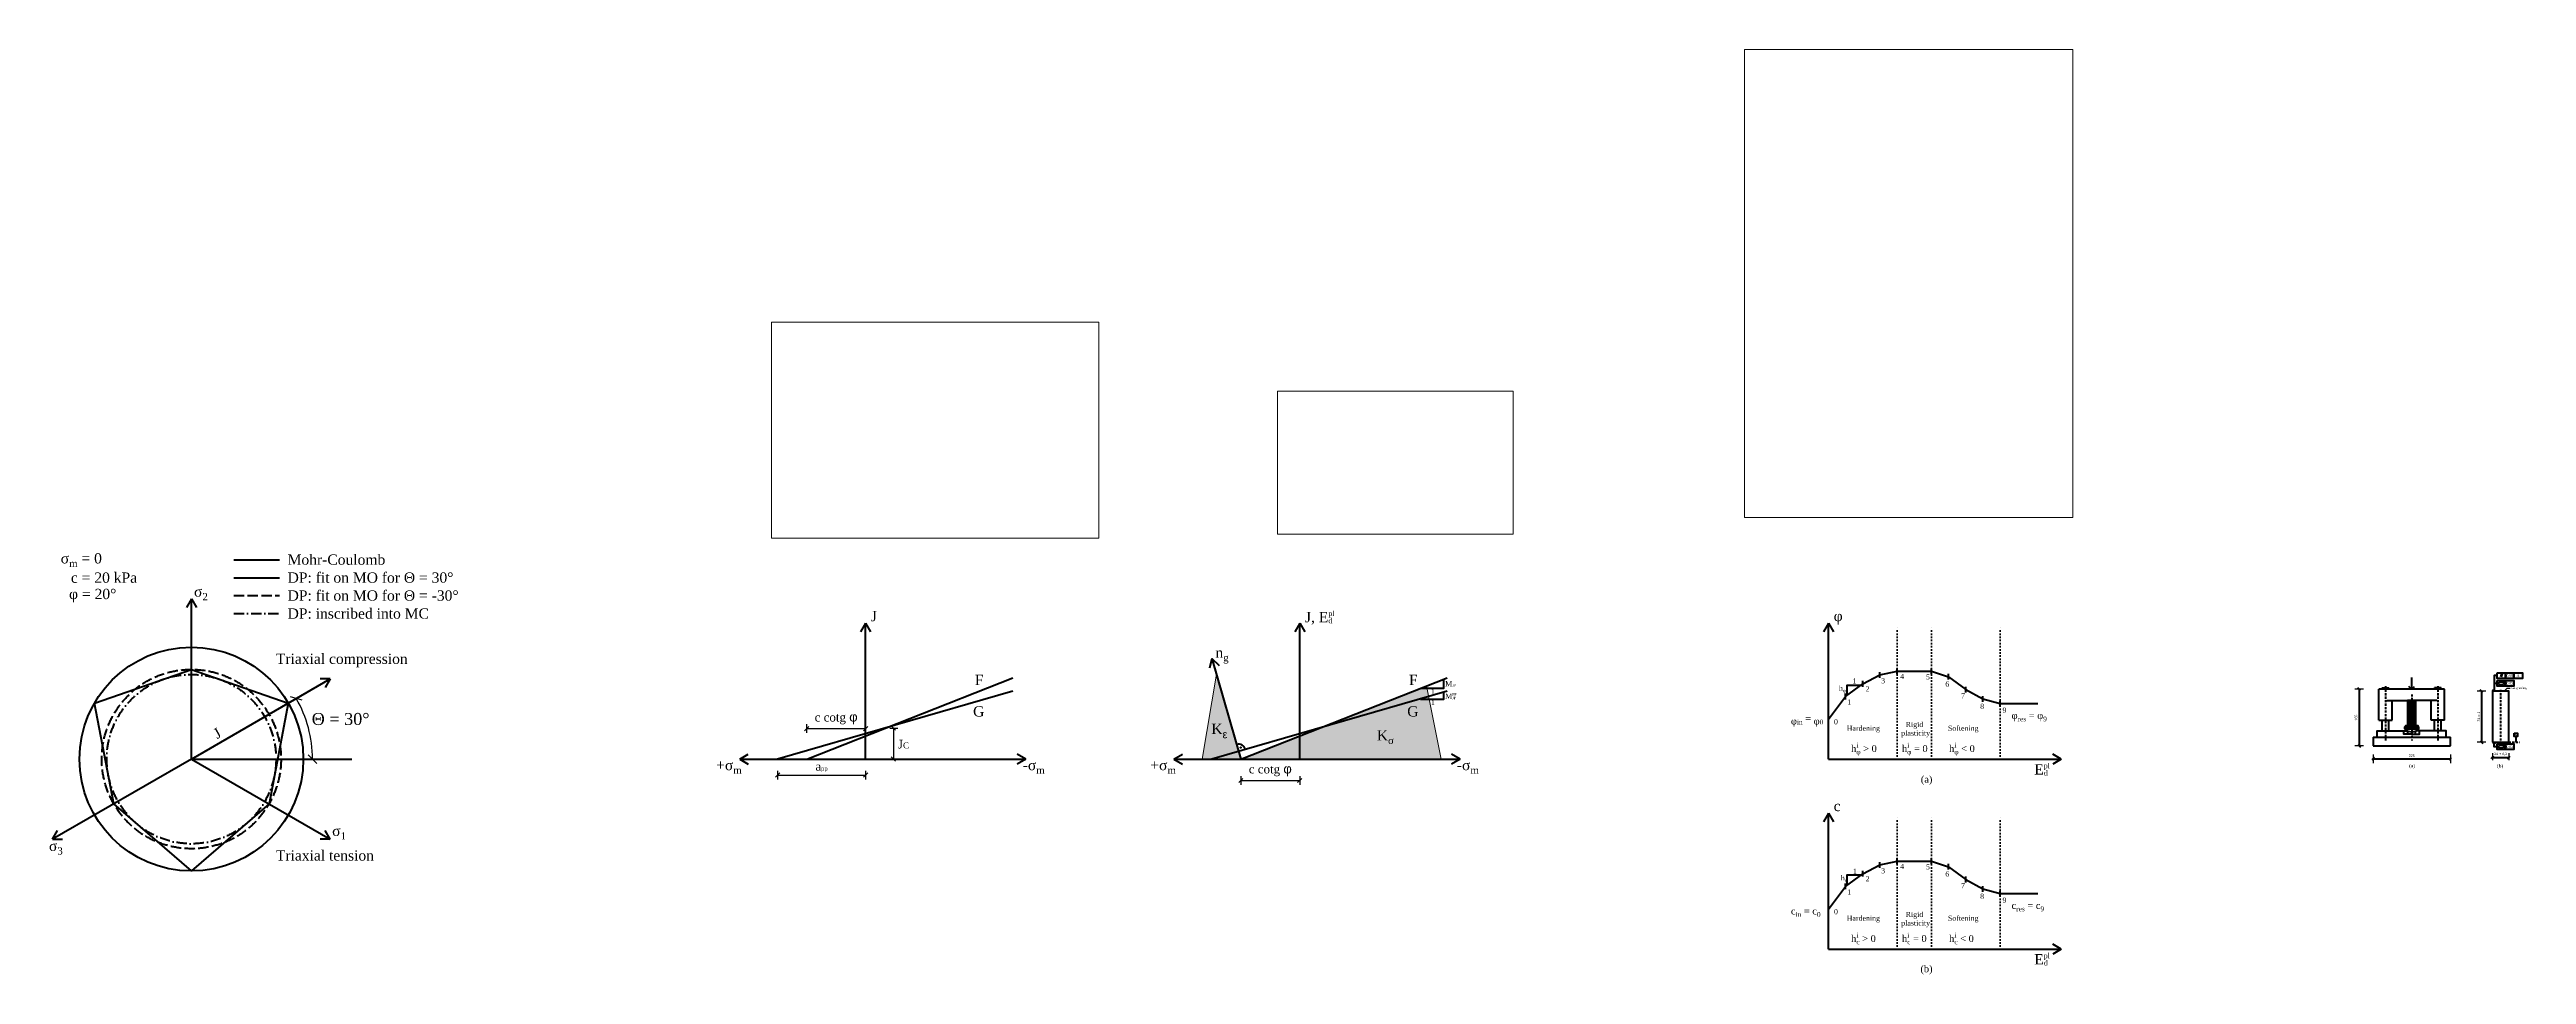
# Model space of a CAD drawing. Header units: millimetres. Extents: x 77432 to 84645, y 21263 to 23956.
import ezdxf
from ezdxf import colors
from ezdxf.entities.mleader import LeaderData, LeaderLine
from ezdxf.math import Vec2, Vec3

# ---------------------------------------------------------------- set-up
doc = ezdxf.new("R2010")
doc.units = ezdxf.units.MM
for name, pattern in [('ACAD_ISO07W100', [3, 0, -3]), ('AF_@Čerchovaná', [5, 3, -1, 0, -1]), ('AF_@Čárkovaná', [4, 3, -1])]:
    doc.linetypes.add(name, pattern=pattern)
doc.layers.get('0').update_dxf_attribs({"lineweight": 9})
doc.layers.get('Defpoints').update_dxf_attribs({"lineweight": 9})
doc.layers.add('netisk', color=110, linetype='Continuous', lineweight=9, plot=False)
doc.layers.add('Tlustá plná', color=6, linetype='Continuous', lineweight=20)
doc.styles.get("Standard").update_dxf_attribs({"font": 'times.ttf'})
doc.dimstyles.new('Kóty 1_50', dxfattribs={"dimscale": 50, "dimtxt": 2.5, "dimasz": 2.5, "dimexe": 1.25, "dimexo": 5, "dimgap": 1, "dimtad": 1, "dimdec": 0, "dimrnd": 5, "dimtxsty": 'Standard', "dimblk": 'OBLIQUE', "dimcen": 2.5, "dimadec": 0, "dimazin": 0, "dimtfac": 1, "dimtdec": 0, "dimtmove": 0, "dimatfit": 3, "dimfxl": 10, "dimfxlon": 1, "dimarcsym": 0})
picture_1 = doc.add_image_def('image1.png', size_in_pixel=(1297, 788))
picture_2 = doc.add_image_def('image2.png', size_in_pixel=(1201, 792))
picture_3 = doc.add_image_def('image3.png', size_in_pixel=(1204, 1716))

# ---------------------------------------------------------------- blocks, each defined once
blk = doc.blocks.new('_Oblique')
at = {"color": 0, "linetype": 'ByBlock', "lineweight": -2}
blk.add_line((-0.5, -0.5), (0.5, 0.5), dxfattribs=at)
blk = doc.blocks.new('*D17')
at = {"layer": 'Defpoints', "color": 0, "transparency": 16777216}
for p in [(78249.6, 22123.9), (78192.6, 21951.8), (77845.3, 21890.5), (77845.3, 21890.5), (78409.8, 21890.5)]:
    blk.add_point(p, dxfattribs=at)
at = {"layer": 'Tlustá plná', "color": 0, "lineweight": -2, "transparency": 16777216}
blk.add_arc((77845.3, 21890.5), 352.6, 0, 30, dxfattribs=at)
at = {"layer": 'Tlustá plná', "color": 0, "lineweight": -2, "transparency": 16777216, "xscale": 25, "yscale": 25, "zscale": 25}
for p, rotation in [((78150.7, 22066.8), 120.0000000000002), ((78197.9, 21890.5), 270.0000000000003)]:
    blk.add_blockref('_Oblique', p, dxfattribs=dict(at, rotation=rotation))
at = {"layer": 'Tlustá plná', "color": 0, "lineweight": 50, "transparency": 16777216, "insert": (78279.8, 22007), "char_height": 35, "attachment_point": 5}
blk.add_mtext('Θ = 30°', dxfattribs=at)
blk = doc.blocks.new('*D18')
at = {"color": 0, "lineweight": -2, "transparency": 16777216}
for p, q in [((79878.7, 21980.9), (79901.9, 21980.9)), ((79889.4, 21980.9), (79889.4, 21890.5)), ((79878.7, 21890.5), (79901.9, 21890.5))]:
    blk.add_line(p, q, dxfattribs=at)
at = {"layer": 'Defpoints', "color": 0, "transparency": 16777216}
for p in [(79866.2, 21980.9), (79866.2, 21890.5), (79889.4, 21890.5)]:
    blk.add_point(p, dxfattribs=at)
at = {"color": 0, "lineweight": -2, "transparency": 16777216, "xscale": 12.5, "yscale": 12.5, "zscale": 12.5}
for p, rotation in [((79889.4, 21980.9), 90), ((79889.4, 21890.5), 270)]:
    blk.add_blockref('_Oblique', p, dxfattribs=dict(at, rotation=rotation))
at = {"color": 0, "lineweight": 50, "transparency": 16777216, "insert": (79918.9, 21933.9), "char_height": 25, "attachment_point": 5, "rotation": 0.1}
blk.add_mtext('J{\\H0.7x;\\S^ C;}', dxfattribs=at)
blk = doc.blocks.new('*D19')
at = {"color": 0, "lineweight": -2, "transparency": 16777216}
for p, q in [((79552.1, 21856.5), (79552.1, 21831.5)), ((79808.4, 21856.5), (79808.4, 21831.5)), ((79552.1, 21844), (79808.4, 21844))]:
    blk.add_line(p, q, dxfattribs=at)
at = {"layer": 'Defpoints', "color": 0, "transparency": 16777216}
for p in [(79552.1, 21890.5), (79808.4, 21890.5), (79808.4, 21844)]:
    blk.add_point(p, dxfattribs=at)
at = {"color": 0, "lineweight": -2, "transparency": 16777216, "xscale": 12.5, "yscale": 12.5, "zscale": 12.5, "rotation": 180}
blk.add_blockref('_Oblique', (79552.1, 21844), dxfattribs=at)
at = {"color": 0, "lineweight": -2, "transparency": 16777216, "xscale": 12.5, "yscale": 12.5, "zscale": 12.5}
blk.add_blockref('_Oblique', (79808.4, 21844), dxfattribs=at)
at = {"color": 0, "lineweight": 50, "transparency": 16777216, "insert": (79680.2, 21869.1), "char_height": 25, "attachment_point": 5}
blk.add_mtext('a{\\H0.5x;\\S^ pp;}', dxfattribs=at)
blk = doc.blocks.new('*D20')
at = {"color": 0, "lineweight": -2, "transparency": 16777216}
for p, q in [((79637, 21966.8), (79637, 21991.8)), ((79637, 21979.3), (79808.4, 21979.3)), ((79808.4, 21966.8), (79808.4, 21991.8))]:
    blk.add_line(p, q, dxfattribs=at)
at = {"layer": 'Defpoints', "color": 0, "transparency": 16777216}
for p in [(79808.4, 21979.3), (79637, 21890.5), (79808.4, 21890.5)]:
    blk.add_point(p, dxfattribs=at)
at = {"color": 0, "lineweight": -2, "transparency": 16777216, "xscale": 12.5, "yscale": 12.5, "zscale": 12.5, "rotation": 180}
blk.add_blockref('_Oblique', (79637, 21979.3), dxfattribs=at)
at = {"color": 0, "lineweight": -2, "transparency": 16777216, "xscale": 12.5, "yscale": 12.5, "zscale": 12.5}
blk.add_blockref('_Oblique', (79808.4, 21979.3), dxfattribs=at)
at = {"color": 0, "lineweight": 50, "transparency": 16777216, "insert": (79722.7, 22009.3), "char_height": 25, "attachment_point": 5}
blk.add_mtext('c cotg {\\A0;\\fArial|b0|i0|c238|p34;\\H1.08333x;φ}', dxfattribs=at)
blk = doc.blocks.new('*D21')
at = {"color": 0, "lineweight": -2, "transparency": 16777216}
for p, q in [((80901.2, 21840.7), (80901.2, 21815.7)), ((80901.2, 21828.2), (81072.6, 21828.2)), ((81072.6, 21840.7), (81072.6, 21815.7))]:
    blk.add_line(p, q, dxfattribs=at)
at = {"layer": 'Defpoints', "color": 0, "transparency": 16777216}
for p in [(80901.2, 21890.5), (81072.6, 21890.5), (81072.6, 21828.2)]:
    blk.add_point(p, dxfattribs=at)
at = {"color": 0, "lineweight": -2, "transparency": 16777216, "xscale": 12.5, "yscale": 12.5, "zscale": 12.5, "rotation": 180}
blk.add_blockref('_Oblique', (80901.2, 21828.2), dxfattribs=at)
at = {"color": 0, "lineweight": -2, "transparency": 16777216, "xscale": 12.5, "yscale": 12.5, "zscale": 12.5}
blk.add_blockref('_Oblique', (81072.6, 21828.2), dxfattribs=at)
at = {"color": 0, "lineweight": 50, "transparency": 16777216, "insert": (80986.9, 21858.2), "char_height": 25, "attachment_point": 5}
blk.add_mtext('c cotg {\\A0;\\fArial|b0|i0|c238|p34;\\H1.08333x;φ}', dxfattribs=at)
blk = doc.blocks.new('*D23')
at = {"color": 0, "lineweight": -2, "transparency": 16777216}
for p, q in [((84198.2, 21904.1), (84198.2, 21879.1)), ((84423.2, 21904.1), (84423.2, 21879.1))]:
    blk.add_line(p, q, dxfattribs=at)
at = {"color": 0, "lineweight": 100, "transparency": 16777216}
blk.add_line((84198.2, 21891.6), (84423.2, 21891.6), dxfattribs=at)
at = {"layer": 'Defpoints', "color": 0, "transparency": 16777216}
for p in [(84198.2, 21928.8), (84423.2, 21928.8), (84423.2, 21891.6)]:
    blk.add_point(p, dxfattribs=at)
at = {"color": 0, "lineweight": 100, "transparency": 16777216, "xscale": 7.5, "yscale": 7.5, "zscale": 7.5, "rotation": 180}
blk.add_blockref('_Oblique', (84198.2, 21891.6), dxfattribs=at)
at = {"color": 0, "lineweight": 100, "transparency": 16777216, "xscale": 7.5, "yscale": 7.5, "zscale": 7.5}
blk.add_blockref('_Oblique', (84423.2, 21891.6), dxfattribs=at)
at = {"color": 0, "lineweight": 100, "transparency": 16777216, "insert": (84310.7, 21900.4), "char_height": 7.5, "attachment_point": 5}
blk.add_mtext('225', dxfattribs=at)
blk = doc.blocks.new('*D24')
at = {"color": 0, "lineweight": -2, "transparency": 16777216}
for p, q in [((84169.9, 22093.8), (84144.9, 22093.8)), ((84169.9, 21928.8), (84144.9, 21928.8))]:
    blk.add_line(p, q, dxfattribs=at)
at = {"color": 0, "lineweight": 100, "transparency": 16777216}
blk.add_line((84157.4, 22093.8), (84157.4, 21928.8), dxfattribs=at)
at = {"layer": 'Defpoints', "color": 0, "transparency": 16777216}
for p in [(84215.2, 22093.8), (84157.4, 21928.8), (84198.2, 21928.8)]:
    blk.add_point(p, dxfattribs=at)
at = {"color": 0, "lineweight": 100, "transparency": 16777216, "xscale": 7.5, "yscale": 7.5, "zscale": 7.5}
for p, rotation in [((84157.4, 22093.8), 90), ((84157.4, 21928.8), 270)]:
    blk.add_blockref('_Oblique', p, dxfattribs=dict(at, rotation=rotation))
at = {"color": 0, "lineweight": 100, "transparency": 16777216, "insert": (84148.6, 22011.3), "char_height": 7.5, "attachment_point": 5, "rotation": 90}
blk.add_mtext('165', dxfattribs=at)
blk = doc.blocks.new('*D25')
at = {"color": 0, "lineweight": -2, "transparency": 16777216}
for p, q in [((84526.7, 22088.1), (84501.7, 22088.1)), ((84526.7, 21940.1), (84501.7, 21940.1))]:
    blk.add_line(p, q, dxfattribs=at)
at = {"color": 0, "lineweight": 100, "transparency": 16777216}
blk.add_line((84514.2, 22088.1), (84514.2, 21940.1), dxfattribs=at)
at = {"layer": 'Defpoints', "color": 0, "transparency": 16777216}
for p in [(84545.5, 22088.1), (84514.2, 21940.1), (84545.5, 21940.1)]:
    blk.add_point(p, dxfattribs=at)
at = {"color": 0, "lineweight": 100, "transparency": 16777216, "xscale": 7.5, "yscale": 7.5, "zscale": 7.5}
for p, rotation in [((84514.2, 22088.1), 90), ((84514.2, 21940.1), 270)]:
    blk.add_blockref('_Oblique', p, dxfattribs=dict(at, rotation=rotation))
at = {"color": 0, "lineweight": 100, "transparency": 16777216, "insert": (84505.4, 22014.1), "char_height": 7.5, "attachment_point": 5, "rotation": 90}
blk.add_mtext('74 %%P 1', dxfattribs=at)
blk = doc.blocks.new('*D26')
at = {"color": 0, "lineweight": -2, "transparency": 16777216}
for p, q in [((84545.5, 21907.8), (84545.5, 21887.8)), ((84593.5, 21907.8), (84593.5, 21887.8))]:
    blk.add_line(p, q, dxfattribs=at)
at = {"color": 0, "lineweight": 100, "transparency": 16777216}
blk.add_line((84545.5, 21895.3), (84593.5, 21895.3), dxfattribs=at)
at = {"layer": 'Defpoints', "color": 0, "transparency": 16777216}
for p in [(84545.5, 21940.1), (84593.5, 21940.1), (84593.5, 21895.3)]:
    blk.add_point(p, dxfattribs=at)
at = {"color": 0, "lineweight": 100, "transparency": 16777216, "xscale": 7.5, "yscale": 7.5, "zscale": 7.5, "rotation": 180}
blk.add_blockref('_Oblique', (84545.5, 21895.3), dxfattribs=at)
at = {"color": 0, "lineweight": 100, "transparency": 16777216, "xscale": 7.5, "yscale": 7.5, "zscale": 7.5}
blk.add_blockref('_Oblique', (84593.5, 21895.3), dxfattribs=at)
at = {"color": 0, "lineweight": 100, "transparency": 16777216, "insert": (84569.5, 21905), "char_height": 7.5, "attachment_point": 5}
blk.add_mtext('24 %%P 0,2', dxfattribs=at)

msp = doc.modelspace()

# ---------------------------------------------------------------- hatches: boundary and pattern name
h = msp.add_hatch(color=8)
h.dxf.hatch_style = 1
h.paths.add_polyline_path([(80830.1, 22137.6), (80788.5, 21890.5), (80901.2, 21890.5)])
h = msp.add_hatch(color=9)
h.dxf.hatch_style = 1
h.paths.add_polyline_path([(80901.2, 21890.5), (81441.9, 22103.7), (81484.2, 21890.5)])
at = {"lineweight": 200}
h = msp.add_hatch(dxfattribs=at)
h.set_pattern_fill('ZDI4', color=256, pattern_type=2)
h.set_pattern_definition([(45, (625.095, 0), (-3.5355339, 3.5355339), []), (315, (625.095, 0), (3.5355339, 3.5355339), [])])
h.paths.add_polyline_path([(84298.7, 21987.1), (84322.7, 21987.1), (84322.7, 22061.1), (84298.7, 22061.1)])

# ---------------------------------------------------------------- linework, layer by layer
for p, q in [((84406.2, 22093.8), (84215.2, 22093.8)), ((84563.2, 22107.6), (84565.6, 22115.9)), ((84565.6, 22115.9), (84580.1, 22115.9)), ((84570.2, 22130.1), (84572.6, 22138.3)), ((84572.2, 22130.1), (84574.6, 22138.3)), ((84577.7, 22107.6), (84580.1, 22115.9)), ((84238, 22061.1), (84310.7, 22061.1)), ((84383.4, 22061.1), (84310.7, 22061.1)), ((84198.2, 21954.3), (84198.2, 21928.8)), ((84198.2, 21954.3), (84423.2, 21954.3)), ((84198.2, 21928.8), (84423.2, 21928.8)), ((84423.2, 21928.8), (84423.2, 21954.3)), ((84563.2, 21923), (84565.6, 21931.2)), ((84565.6, 21931.2), (84580.1, 21931.2)), ((84577.7, 21923), (84580.1, 21931.2))]:
    msp.add_line(p, q, dxfattribs=at)
for points in [[(77969.1, 22471.1), (78101.9, 22471.1)], [(79808.4, 22286.1), (79793.9, 22261)], [(79808.4, 21890.5), (79808.4, 22286.1)], [(79808.4, 22286.1), (79822.8, 22261)], [(81072.6, 22286.1), (81058.1, 22261)], [(81072.6, 21890.5), (81072.6, 22286.1)], [(81072.6, 22286.1), (81087.1, 22261)], [(82612.1, 22286.1), (82597.6, 22261)], [(82612.1, 21890.5), (82612.1, 22286.1)], [(82612.1, 22286.1), (82626.5, 22261)], [(80817, 22183.2), (80810, 22155.1)], [(80817, 22183.2), (80901.2, 21890.5)], [(80817, 22183.2), (80837.8, 22163.1)], [(82612.1, 22006.9), (82662.1, 22072.8), (82712.1, 22109.8), (82762.1, 22135.6), (82812.1, 22146.5), (82912.1, 22146.5), (82962.1, 22130.3), (83012.1, 22093.1), (83062.1, 22065.6), (83112.1, 22051.9), (83222, 22051.9)], [(82762.1, 22127.1), (82762.1, 22143.8)], [(82812.1, 22138), (82812.1, 22154.7)], [(82912.1, 22138), (82912.1, 22154.7)], [(82662.1, 22064.3), (82662.1, 22081)], [(82712.1, 22101.3), (82712.1, 22117.9)], [(82962.1, 22121.9), (82962.1, 22138.5)], [(83012.1, 22084.6), (83012.1, 22101.3)], [(83062.1, 22057.2), (83062.1, 22073.8)], [(84215.2, 22003.7), (84215.2, 22093.8)], [(84224.6, 22093.8), (84224.6, 22097.9)], [(84224.6, 22097.9), (84244.3, 22097.9)], [(84244.3, 22093.8), (84244.3, 22097.9)], [(84310.7, 22093.8), (84302.2, 22102.3)], [(84310.7, 22093.8), (84310.7, 22128.4)], [(84310.7, 22093.8), (84319.2, 22102.3)], [(84377.1, 22093.8), (84377.1, 22097.9)], [(84396.8, 22097.9), (84377.1, 22097.9)], [(84396.8, 22093.8), (84396.8, 22097.9)], [(84406.2, 22003.7), (84406.2, 22093.8)], [(84550.5, 22088.1), (84546.2, 22092.4)], [(84559.7, 22133.5), (84550.5, 22133.5), (84550.5, 22110.6)], [(84559.7, 22111), (84550.5, 22111), (84550.5, 22088.1)], [(84550.5, 22088.1), (84554.8, 22092.4)], [(84563.2, 22107.6), (84577.7, 22107.6)], [(84584, 22141.7), (84584, 22125.3)], [(84584, 22119.2), (84584, 22102.9)], [(84608.4, 22141.7), (84608.4, 22125.3)], [(83112.1, 22043.5), (83112.1, 22060.1)], [(84215.2, 22003.7), (84253.6, 22003.7)], [(84224.6, 21973), (84224.6, 22003.7)], [(84244.3, 21973), (84244.3, 22003.7)], [(84253.6, 22003.7), (84253.6, 22061.1)], [(84367.7, 22003.7), (84367.7, 22061.1)], [(84406.2, 22003.7), (84367.7, 22003.7)], [(84377.1, 21973), (84377.1, 22003.7)], [(84396.8, 21973), (84396.8, 22003.7)], [(84210.4, 21954.3), (84210.4, 21973), (84297.8, 21973)], [(84299.7, 21963.5), (84287.7, 21963.5), (84287.7, 21973)], [(84289.9, 21978.9), (84331.5, 21978.9)], [(84310.7, 21963.5), (84299.7, 21963.5), (84299.7, 21972.1)], [(84310.7, 21963.5), (84321.7, 21963.5), (84321.7, 21972.1)], [(84321.7, 21963.5), (84333.7, 21963.5), (84333.7, 21973)], [(84411, 21954.3), (84411, 21973), (84323.6, 21973)], [(84550.5, 21940.1), (84546.2, 21935.8)], [(84559.7, 21926.4), (84550.5, 21926.4), (84550.5, 21940.1)], [(84550.5, 21940.1), (84554.8, 21935.8)], [(84584, 21934.6), (84584, 21918.2)], [(84608.9, 21965.8), (84608.9, 21956.7)], [(84613.7, 21956.7), (84613.7, 21940.1)], [(79441.9, 21890.5), (79467, 21905)], [(79441.9, 21890.5), (80275.2, 21890.5)], [(79441.9, 21890.5), (79467, 21876)], [(80275.2, 21890.5), (80250.1, 21905)], [(80275.2, 21890.5), (80250.1, 21876)], [(80706.2, 21890.5), (80731.2, 21905)], [(80706.2, 21890.5), (81539.4, 21890.5)], [(80706.2, 21890.5), (80731.2, 21876)], [(81539.4, 21890.5), (81514.3, 21905)], [(81539.4, 21890.5), (81514.3, 21876)], [(82612.1, 21890.5), (83290.2, 21890.5)], [(83290.2, 21890.5), (83265.2, 21905)], [(83290.2, 21890.5), (83265.2, 21876)], [(84563.2, 21923), (84577.7, 21923)], [(82612.1, 21733), (82597.6, 21707.9)], [(82612.1, 21337.4), (82612.1, 21733)], [(82612.1, 21733), (82626.5, 21707.9)], [(82612.1, 21453.8), (82662.1, 21519.7), (82712.1, 21556.7), (82762.1, 21582.5), (82812.1, 21593.4), (82912.1, 21593.4), (82962.1, 21577.2), (83012.1, 21540), (83062.1, 21512.5), (83112.1, 21498.8), (83222, 21498.8)], [(82762.1, 21574.1), (82762.1, 21590.7)], [(82812.1, 21584.9), (82812.1, 21601.6)], [(82912.1, 21584.9), (82912.1, 21601.6)], [(82962.1, 21568.8), (82962.1, 21585.4)], [(82662.1, 21511.3), (82662.1, 21527.9)], [(82712.1, 21548.2), (82712.1, 21564.9)], [(83012.1, 21531.5), (83012.1, 21548.2)], [(83062.1, 21504.1), (83062.1, 21520.7)], [(83112.1, 21490.4), (83112.1, 21507)], [(83290.2, 21337.4), (83265.2, 21351.9)], [(82612.1, 21337.4), (83290.2, 21337.4)], [(83290.2, 21337.4), (83265.2, 21322.9)]]:
    msp.add_lwpolyline(points, dxfattribs=at)
at = {"color": 1, "lineweight": 200}
for points in [[(77969.1, 22418.7), (78101.9, 22418.7)], [(79637, 21890.5), (80237.5, 22127.3)], [(80901.2, 21890.5), (81501.7, 22127.3)]]:
    msp.add_lwpolyline(points, dxfattribs=at)
at = {"color": 5, "linetype": 'AF_@Čárkovaná', "lineweight": 200, "ltscale": 10}
msp.add_lwpolyline([(77969.1, 22366.4), (78101.9, 22366.4)], dxfattribs=at)
at = {"lineweight": 100}
for points in [[(77845.3, 22357.4), (77830.8, 22332.3)], [(77845.3, 21890.5), (77845.3, 22357.4)], [(77845.3, 22357.4), (77859.7, 22332.3)], [(77845.3, 21890.5), (78249.6, 22123.9)], [(77845.3, 21890.5), (77441, 21657.1)], [(77845.3, 21890.5), (78249.6, 21657.1)], [(77845.3, 21890.5), (78312.1, 21890.5)], [(77441, 21657.1), (77455.4, 21682.2)], [(77441, 21657.1), (77469.9, 21657.1)], [(78249.6, 21657.1), (78220.6, 21657.1)], [(78249.6, 21657.1), (78235.1, 21682.2)]]:
    msp.add_lwpolyline(points, dxfattribs=at)
at = {"color": 30, "linetype": 'AF_@Čerchovaná', "lineweight": 200, "ltscale": 10, "true_color": 0xf26722}
msp.add_lwpolyline([(77969.1, 22314), (78101.9, 22314)], dxfattribs=at)
at = {"linetype": 'ACAD_ISO07W100', "lineweight": 120, "ltscale": 3}
for points in [[(82812.1, 21890.5), (82812.1, 22275)], [(82912.1, 21890.5), (82912.1, 22275)], [(83112.1, 21890.5), (83112.1, 22275)], [(82812.1, 21337.4), (82812.1, 21721.9)], [(82912.1, 21337.4), (82912.1, 21721.9)], [(83112.1, 21337.4), (83112.1, 21721.9)]]:
    msp.add_lwpolyline(points, dxfattribs=at)
at = {"lineweight": 200}
for points in [[(77845.3, 22151.5), (78127.4, 22053.4), (78071.3, 21760), (77845.3, 21564.7), (77619.2, 21760), (77563.1, 22053.4)], [(84545.5, 21940.1), (84593.5, 21940.1), (84593.5, 22088.1), (84545.5, 22088.1)], [(84559.7, 22141.7), (84608.4, 22141.7), (84608.4, 22125.3), (84559.7, 22125.3)], [(84559.7, 22119.2), (84608.4, 22119.2), (84608.4, 22102.9), (84559.7, 22102.9)], [(84584, 22141.7), (84608.4, 22141.7), (84608.4, 22125.3), (84584, 22125.3)], [(84584, 22119.2), (84608.4, 22119.2), (84608.4, 22102.9), (84584, 22102.9)], [(84608.4, 22141.7), (84632.8, 22141.7), (84632.8, 22125.3), (84608.4, 22125.3)], [(84298.7, 21987.1), (84322.7, 21987.1), (84322.7, 22061.1), (84298.7, 22061.1)], [(84289.9, 21978.9), (84331.5, 21978.9), (84331.5, 21983), (84289.9, 21983)], [(84292.1, 21983), (84329.2, 21983), (84329.2, 21987.1), (84292.1, 21987.1)], [(84559.7, 21934.6), (84608.4, 21934.6), (84608.4, 21918.2), (84559.7, 21918.2)], [(84584, 21934.6), (84608.4, 21934.6), (84608.4, 21918.2), (84584, 21918.2)], [(84608.9, 21965.8), (84618.5, 21965.8), (84618.5, 21956.7), (84608.9, 21956.7)]]:
    msp.add_lwpolyline(points, close=True, dxfattribs=at)
at = {"lineweight": 53}
for points in [[(78249.6, 22123.9), (78220.6, 22123.9)], [(78249.6, 22123.9), (78235.1, 22098.9)]]:
    msp.add_lwpolyline(points, dxfattribs=at)
at = {"lineweight": 40}
for points in [[(81424.1, 22096.7), (81492.6, 22096.7), (81492.6, 22123.7)], [(81424.1, 22065.4), (81492.6, 22065.4), (81492.6, 22085.2)], [(82667.1, 22076.5), (82667.1, 22106.2), (82707.2, 22106.2)], [(82667.1, 21523.5), (82667.1, 21553.1), (82707.2, 21553.1)]]:
    msp.add_lwpolyline(points, dxfattribs=at)
at = {"linetype": 'AF_@Čerchovaná', "lineweight": 140, "ltscale": 2}
for points in [[(84234.4, 22102.4), (84234.4, 21944.7)], [(84310.7, 22079), (84310.7, 21944.7)], [(84386.9, 22102.4), (84386.9, 21944.7)], [(84569.5, 22092.3), (84569.5, 21937.5)]]:
    msp.add_lwpolyline(points, dxfattribs=at)
at = {"linetype": 'AF_@Čerchovaná', "lineweight": 200, "ltscale": 2}
msp.add_lwpolyline([(84593.5, 21940.1), (84624.6, 21940.1)], dxfattribs=at)
at = {"color": 1, "lineweight": 200}
msp.add_circle((77845.3, 21890.5), 325.8, dxfattribs=at)
at = {"color": 5, "linetype": 'AF_@Čárkovaná', "lineweight": 200, "ltscale": 10}
msp.add_circle((77845.3, 21890.5), 261, dxfattribs=at)
at = {"color": 30, "linetype": 'AF_@Čerchovaná', "lineweight": 200, "ltscale": 10, "true_color": 0xf26722}
msp.add_circle((77845.3, 21890.5), 246.5, dxfattribs=at)
at = {"lineweight": 200}
msp.add_circle((80900.7, 21923.9), 1.09, dxfattribs=at)
for centre, radius, start, end in [((80894.7, 21913.1), 20.5, 16.05687, 106.05687), ((84310.7, 21998.3), 28.4, 223.01348, 316.98652)]:
    msp.add_arc(centre, radius, start, end, dxfattribs=at)
at = {"layer": 'netisk'}
for points in [[(80830.1, 22137.6), (80788.5, 21890.5), (80901.2, 21890.5)], [(80901.2, 21890.5), (81441.9, 22103.7), (81484.2, 21890.5)]]:
    msp.add_lwpolyline(points, close=True, dxfattribs=at)
at = {"layer": 'Tlustá plná', "color": 5, "lineweight": 200}
for points in [[(80237.5, 22087.8), (79552.1, 21890.5)], [(81501.7, 22087.8), (80816.3, 21890.5)]]:
    msp.add_lwpolyline(points, dxfattribs=at)

# ---------------------------------------------------------------- texts
at = {"color": 1, "lineweight": 200, "char_height": 30, "attachment_point": 1}
for insert in [(80126.6, 22136), (81390.8, 22136)]:
    msp.add_mtext_dynamic_manual_height_columns('\\A1;F', width=416.988, gutter_width=12.5, heights=[0], dxfattribs=dict(at, insert=insert))
at = {"lineweight": 200, "attachment_point": 5}
for s, insert, char_height in [('0.05', (84596.2, 22133.5), 7.2), ('0.03', (84596.2, 22111), 7.2), ('A', (84620.6, 22133.5), 7.2), ('0.03', (84596.2, 21926.4), 7.2), ('A', (84613.7, 21961.2), 4)]:
    msp.add_mtext_dynamic_manual_height_columns(s, width=22.008, gutter_width=12.5, heights=[0], dxfattribs=dict(at, insert=insert, char_height=char_height))
at = {"layer": 'Tlustá plná', "color": 0}
for s, width, insert, char_height, attachment_point in [('\\A1;σ{\\fTimes New Roman|b0|i0|c238|p18;\\H0.7x;\\S^ m;\\H1.42857x; = 0}', 139.253, (77464.7, 22470), 30, 4), ('{\\fTimes New Roman|b0|i0|c238|p18;c = 20 kPa}', 577.046, (77494.3, 22418.7), 30, 4), ('Mohr-Coulomb', 139.253, (78125.4, 22471.1), 30, 4), ('DP: fit on MO for Θ = 30°', 577.046, (78125.4, 22418.7), 30, 4), ('{\\fTimes New Roman|b0|i0|c0|p18;φ\\fTimes New Roman|b0|i0|c238|p18; = 20°}', 572.46, (77489, 22366.4), 30, 4), ('\\A1;σ{\\fTimes New Roman|b0|i0|c238|p18;\\H0.7x;\\S^ 2;}', 416.988, (77852.9, 22393.3), 30, 1), ('\\pt330;DP: fit on MO for Θ = -30°', 572.46, (78125.4, 22366.4), 30, 4), ('DP: inscribed into MC', 512.254, (78125.4, 22314), 30, 4), ('\\A1;J', 416.988, (79823.8, 22322), 30, 1), ('\\A1;J, E{\\H0.5x;\\Spl^ d;}', 416.988, (81088, 22322), 30, 1), ('φ', 416.988, (82627.5, 22322), 30, 1), ('Triaxial compression', 416.988, (78091.3, 22197.5), 30, 1), ('\\A1;n{\\H0.7x;\\S^ g;}', 416.988, (80827.2, 22215.6), 30, 1), ('\\A1;1', 416.988, (81455, 22094.6), 15, 1), ('\\A1;M{\\H0.5x;\\SPP^ JP;}', 416.988, (81496.2, 22082.8), 15, 1), ('\\A1;M{\\H0.5x;\\S^ JP;}', 416.988, (81496.3, 22117.4), 15, 1), ('\\A1;h{\\H0.7x;\\S^ φ;}', 416.988, (82642.7, 22104.8), 15, 1), ('\\A1;1', 416.988, (82682.1, 22125.3), 15, 1), ('\\A1;2', 416.988, (82720.4, 22102.5), 15, 1), ('\\A1;3', 416.988, (82765.7, 22126.2), 15, 1), ('\\A1;4', 416.988, (82821.2, 22138.5), 15, 1), ('\\A1;5', 416.988, (82896.1, 22137.4), 15, 1), ('\\A1;6', 416.988, (82952.6, 22116.6), 15, 1), ('\\A1;7', 416.988, (82998.4, 22082.6), 15, 1), ('\\A1;1', 416.988, (81455, 22063.1), 15, 1), ('φ{\\A1;\\H0.7x;\\S^ in;\\H1.42857x; = \\A0;φ\\A1;\\H0.7x;\\S^ 0;}', 416.988, (82503, 22011.2), 20, 1), ('\\A1;0', 416.988, (82628.3, 22006.8), 15, 1), ('\\A1;1', 416.988, (82666.9, 22064.1), 15, 1), ('\\pi58.74691;Rigid\\P\\pi39.89688; plasticity', 166.398, (82778.6, 21998.7), 15, 1), ('\\A1;8', 416.988, (83054, 22051.8), 15, 1), ('\\A1;9', 416.988, (83119.1, 22040.4), 15, 1), ('\\A1;φ{\\H0.7x;\\S^ res;\\H1.42857x; = }φ{\\H0.7x;\\S^ 9;}', 416.988, (83145.6, 22027.3), 20, 1), ('\\A1;K{\\fArial|b0|i0|c238|p34;\\H0.75833x;\\S^ ε;}', 416.988, (80815.2, 21993.6), 30, 1), ('\\A1;K{\\H0.7x;\\S^ σ;}', 416.988, (81297.1, 21974.7), 30, 1), ('Hardening', 166.398, (82665.6, 21987.9), 15, 1), ('\\A1;h{\\H0.7x;\\Si^ φ;} > 0', 416.988, (82678.4, 21937.9), 20, 1), ('\\A1;h{\\H0.7x;\\Si^ φ;} = 0', 416.988, (82826.4, 21937.9), 20, 1), ('Softening', 166.398, (82960.2, 21987.9), 15, 1), ('\\A1;h{\\H0.7x;\\Si^ φ;} < 0', 416.988, (82963.7, 21937.9), 20, 1), ('\\A1;+σ{\\H0.7x;\\S^ m;}', 416.988, (79373.2, 21888.1), 30, 1), ('\\A1;-σ{\\H0.7x;\\S^ m;}', 416.988, (80265.9, 21888.1), 30, 1), ('\\A1;+σ{\\H0.7x;\\S^ m;}', 416.988, (80637.4, 21888.1), 30, 1), ('\\A1;-σ{\\H0.7x;\\S^ m;}', 416.988, (81530.1, 21888.1), 30, 1), ('\\A1;E{\\H0.5x;\\Spl^ d;}', 416.988, (83211.6, 21878.6), 30, 1), ('\\A1;(a)', 416.988, (84303.3, 21876), 10, 1), ('\\A1;(b)', 416.988, (84559.1, 21876), 10, 1), ('\\A1;(a)', 416.988, (82881.3, 21841.8), 20, 1), ('\\A1;c', 416.988, (82627.5, 21768.9), 30, 1), ('\\A1;σ{\\fTimes New Roman|b0|i0|c238|p18;\\H0.7x;\\S^ 3;}', 416.988, (77430.5, 21652.8), 30, 1), ('\\A1;σ{\\fTimes New Roman|b0|i0|c238|p18;\\H0.7x;\\S^ 1;}', 416.988, (78255.1, 21696.6), 30, 1), ('Triaxial tension', 416.988, (78091.3, 21624.9), 30, 1), ('\\A1;1', 416.988, (82683.2, 21571.2), 15, 1), ('\\A1;3', 416.988, (82765.7, 21573.1), 15, 1), ('\\A1;4', 416.988, (82821.2, 21585.4), 15, 1), ('\\A1;5', 416.988, (82896.1, 21584.3), 15, 1), ('\\A1;h{\\H0.7x;\\S^ c;}', 416.988, (82648.2, 21552), 15, 1), ('\\A1;1', 416.988, (82666.9, 21511), 15, 1), ('\\A1;2', 416.988, (82720.4, 21549.4), 15, 1), ('\\A1;6', 416.988, (82952.6, 21563.5), 15, 1), ('\\A1;7', 416.988, (82998.4, 21529.5), 15, 1), ('\\A1;8', 416.988, (83054, 21498.7), 15, 1), ('\\A1;c{\\H0.7x;\\S^ in;} = c{\\H0.7x;\\S^ 0;}', 416.988, (82503, 21458.1), 20, 1), ('\\A1;0', 416.988, (82628.3, 21453.7), 15, 1), ('Hardening', 166.398, (82665.6, 21434.8), 15, 1), ('\\pi58.74691;Rigid\\P\\pi39.89688; plasticity', 166.398, (82778.6, 21445.6), 15, 1), ('Softening', 166.398, (82960.2, 21434.8), 15, 1), ('\\A1;9', 416.988, (83119.1, 21487.3), 15, 1), ('\\A1;c{\\H0.7x;\\S^ res;} = c{\\H0.7x;\\S^ 9;}', 416.988, (83145.6, 21474.2), 20, 1), ('\\A1;h{\\H0.7x;\\Si^ c;} > 0', 416.988, (82678.4, 21384.8), 20, 1), ('\\A1;h{\\H0.7x;\\Si^ c;} = 0', 416.988, (82826.4, 21384.8), 20, 1), ('\\A1;h{\\H0.7x;\\Si^ c;} < 0', 416.988, (82963.7, 21384.8), 20, 1), ('\\A1;(b)', 416.988, (82880.2, 21289.9), 20, 1), ('\\A1;E{\\H0.5x;\\Spl^ d;}', 416.988, (83211.6, 21325.5), 30, 1)]:
    msp.add_mtext_dynamic_manual_height_columns(s, width=width, gutter_width=12.5, heights=[0], dxfattribs=dict(at, insert=insert, char_height=char_height, attachment_point=attachment_point))
at = {"layer": 'Tlustá plná', "color": 5, "char_height": 30, "attachment_point": 1}
for insert in [(80121.5, 22044.4), (81385.7, 22044.4)]:
    msp.add_mtext_dynamic_manual_height_columns('\\A1;G', width=416.988, gutter_width=12.5, heights=[0], dxfattribs=dict(at, insert=insert))
at = {"layer": 'Tlustá plná', "color": 0, "insert": (77905.2, 21974.4), "char_height": 30, "attachment_point": 1, "rotation": 30}
msp.add_mtext_dynamic_manual_height_columns('{\\fTimes New Roman|b0|i0|c238|p18;J}', width=416.988, gutter_width=12.5, heights=[0], dxfattribs=at)

# ---------------------------------------------------------------- dimensions: what is measured, and where the dimension line sits
at = {"lineweight": 100}
dim = msp.add_linear_dim(base=(84157.4, 21928.8), p1=(84215.2, 22093.8), p2=(84198.2, 21928.8), angle=90, dimstyle='Kóty 1_50', override={"dimtxt": 0.15, "dimasz": 0.15, "dimexe": 0.25, "dimexo": 0.125, "dimgap": 0.1, "dimfxl": 0.25, "dimlwd": 100}, dxfattribs=at)
dim.commit()
dim.dimension.update_dxf_attribs({"geometry": '*D24', "text_midpoint": (84148.6, 22011.3)})
dim = msp.add_linear_dim(base=(84514.2, 21940.1), p1=(84545.5, 22088.1), p2=(84545.5, 21940.1), angle=90, text='74 %%P 1', dimstyle='Kóty 1_50', override={"dimtxt": 0.15, "dimasz": 0.15, "dimexe": 0.25, "dimexo": 0.125, "dimgap": 0.1, "dimfxl": 0.25, "dimlwd": 100}, dxfattribs=at)
dim.commit()
dim.dimension.update_dxf_attribs({"geometry": '*D25', "text_midpoint": (84505.4, 22014.1)})
at = {"lineweight": 50}
for base, p1, p2, picture, middle in [((79808.4, 21979.3), (79637, 21890.5), (79808.4, 21890.5), '*D20', (79722.7, 22009.3)), ((81072.6, 21828.2), (80901.2, 21890.5), (81072.6, 21890.5), '*D21', (80986.9, 21858.2))]:
    dim = msp.add_linear_dim(base=base, p1=p1, p2=p2, text='c cotg {\\A0;\\fArial|b0|i0|c238|p34;\\H1.08333x;φ}', dimstyle='Kóty 1_50', override={"dimtxt": 0.5, "dimasz": 0.25, "dimexe": 0.25, "dimexo": 0.25, "dimgap": 0.25, "dimfxl": 0.25}, dxfattribs=at)
    dim.commit()
    dim.dimension.update_dxf_attribs({"geometry": picture, "text_midpoint": middle})
dim = msp.add_linear_dim(base=(79889.4, 21890.5), p1=(79866.2, 21980.9), p2=(79866.2, 21890.5), angle=90, text='J{\\H0.7x;\\S^ C;}', dimstyle='Kóty 1_50', override={"dimtxt": 0.5, "dimasz": 0.25, "dimexe": 0.25, "dimexo": 0.25, "dimgap": 0.25, "dimtmove": 2, "dimfxl": 0.25}, dxfattribs=at)
dim.commit()
dim.dimension.update_dxf_attribs({"geometry": '*D18', "text_midpoint": (79918.9, 21933.9), "dimtype": 160, "text_rotation": 0.1})
at = {"lineweight": 100}
dim = msp.add_linear_dim(base=(84423.2, 21891.6), p1=(84198.2, 21928.8), p2=(84423.2, 21928.8), dimstyle='Kóty 1_50', override={"dimtxt": 0.15, "dimasz": 0.15, "dimexe": 0.25, "dimexo": 0.125, "dimgap": 0.1, "dimfxl": 0.25, "dimlwd": 100}, dxfattribs=at)
dim.commit()
dim.dimension.update_dxf_attribs({"geometry": '*D23', "text_midpoint": (84310.7, 21900.4)})
dim = msp.add_linear_dim(base=(84593.5, 21895.3), p1=(84545.5, 21940.1), p2=(84593.5, 21940.1), text='24 %%P 0,2', dimstyle='Kóty 1_50', override={"dimtxt": 0.15, "dimasz": 0.15, "dimexe": 0.15, "dimexo": 0.25, "dimgap": 0.1, "dimfxl": 0.25, "dimlwd": 100}, dxfattribs=at)
dim.commit()
dim.dimension.update_dxf_attribs({"geometry": '*D26', "text_midpoint": (84569.5, 21895.3), "dimtype": 160})
at = {"lineweight": 50}
dim = msp.add_linear_dim(base=(79808.4, 21844), p1=(79552.1, 21890.5), p2=(79808.4, 21890.5), text='a{\\H0.5x;\\S^ pp;}', dimstyle='Kóty 1_50', override={"dimtxt": 0.5, "dimasz": 0.25, "dimexe": 0.25, "dimexo": 0.25, "dimgap": 0.25, "dimfxl": 0.25}, dxfattribs=at)
dim.commit()
dim.dimension.update_dxf_attribs({"geometry": '*D19', "text_midpoint": (79680.2, 21844), "dimtype": 160})
at = {"layer": 'Tlustá plná', "color": 0, "lineweight": 50}
dim = msp.add_angular_dim_2l(base=(78192.6, 21951.8), line1=((77845.3, 21890.5), (78249.6, 22123.9)), line2=((77845.3, 21890.5), (78409.8, 21890.5)), text='Θ = 30°', dimstyle='Kóty 1_50', override={"dimtxt": 0.7, "dimasz": 0.5, "dimgap": 0.25, "dimtad": 2, "dimtih": 1, "dimfxl": 8}, dxfattribs=at)
dim.commit()
dim.dimension.update_dxf_attribs({"geometry": '*D17', "text_midpoint": (78185.9, 21981.8), "dimtype": 162})

# ---------------------------------------------------------------- pictures from other files: only their frames are drawn
image = msp.add_image(picture_3, insert=(82368.2, 22594.2), size_in_units=(955.8, 1362.3))
image.dxf.flags = 7
at = {"layer": 'Tlustá plná'}
image = msp.add_image(picture_2, insert=(79534.5, 22534.2), size_in_units=(953.4, 628.7), dxfattribs=at)
image.dxf.flags = 7
image = msp.add_image(picture_1, insert=(81007.9, 22544.9), size_in_units=(686.4, 417), dxfattribs=at)
image.dxf.flags = 7

# ---------------------------------------------------------------- leaders
at = {"lineweight": 200}
ml = msp.add_multileader_mtext('Standard', dxfattribs=at)
ml.set_content('wet grinding', color=256)
ml.set_leader_properties()
ml.build(insert=Vec2(0, 0))
ctx = ml.context
ctx.base_point, ctx.char_height, ctx.plane_origin = Vec3(84596.9, 22096.7), 6, Vec3(84580.3, 22088.1)
notes = []
notes.append((ctx, [(0, (1, 1, 0), (84588.9, 22096.7), (1, 0), 8, [(0, [(84580.3, 22088.1)], 0, [])])]))
ctx.mtext.insert, ctx.mtext.flow_direction = Vec3(84598.9, 22100.7), 5
for ctx, leaders in notes:
    for number, flags, end, landing, length, lines in leaders:
        leader = LeaderData()
        leader.index, (leader.has_last_leader_line, leader.has_dogleg_vector, leader.attachment_direction) = number, flags
        leader.last_leader_point, leader.dogleg_vector, leader.dogleg_length = Vec3(end), Vec3(landing), length
        for number, points, colour, breaks in lines:
            line = LeaderLine()
            line.index, line.vertices, line.color, line.breaks = number, Vec3.list(points), colors.encode_raw_color(colour), breaks
            leader.lines.append(line)
        ctx.leaders.append(leader)

doc.saveas('drawing.dxf')
